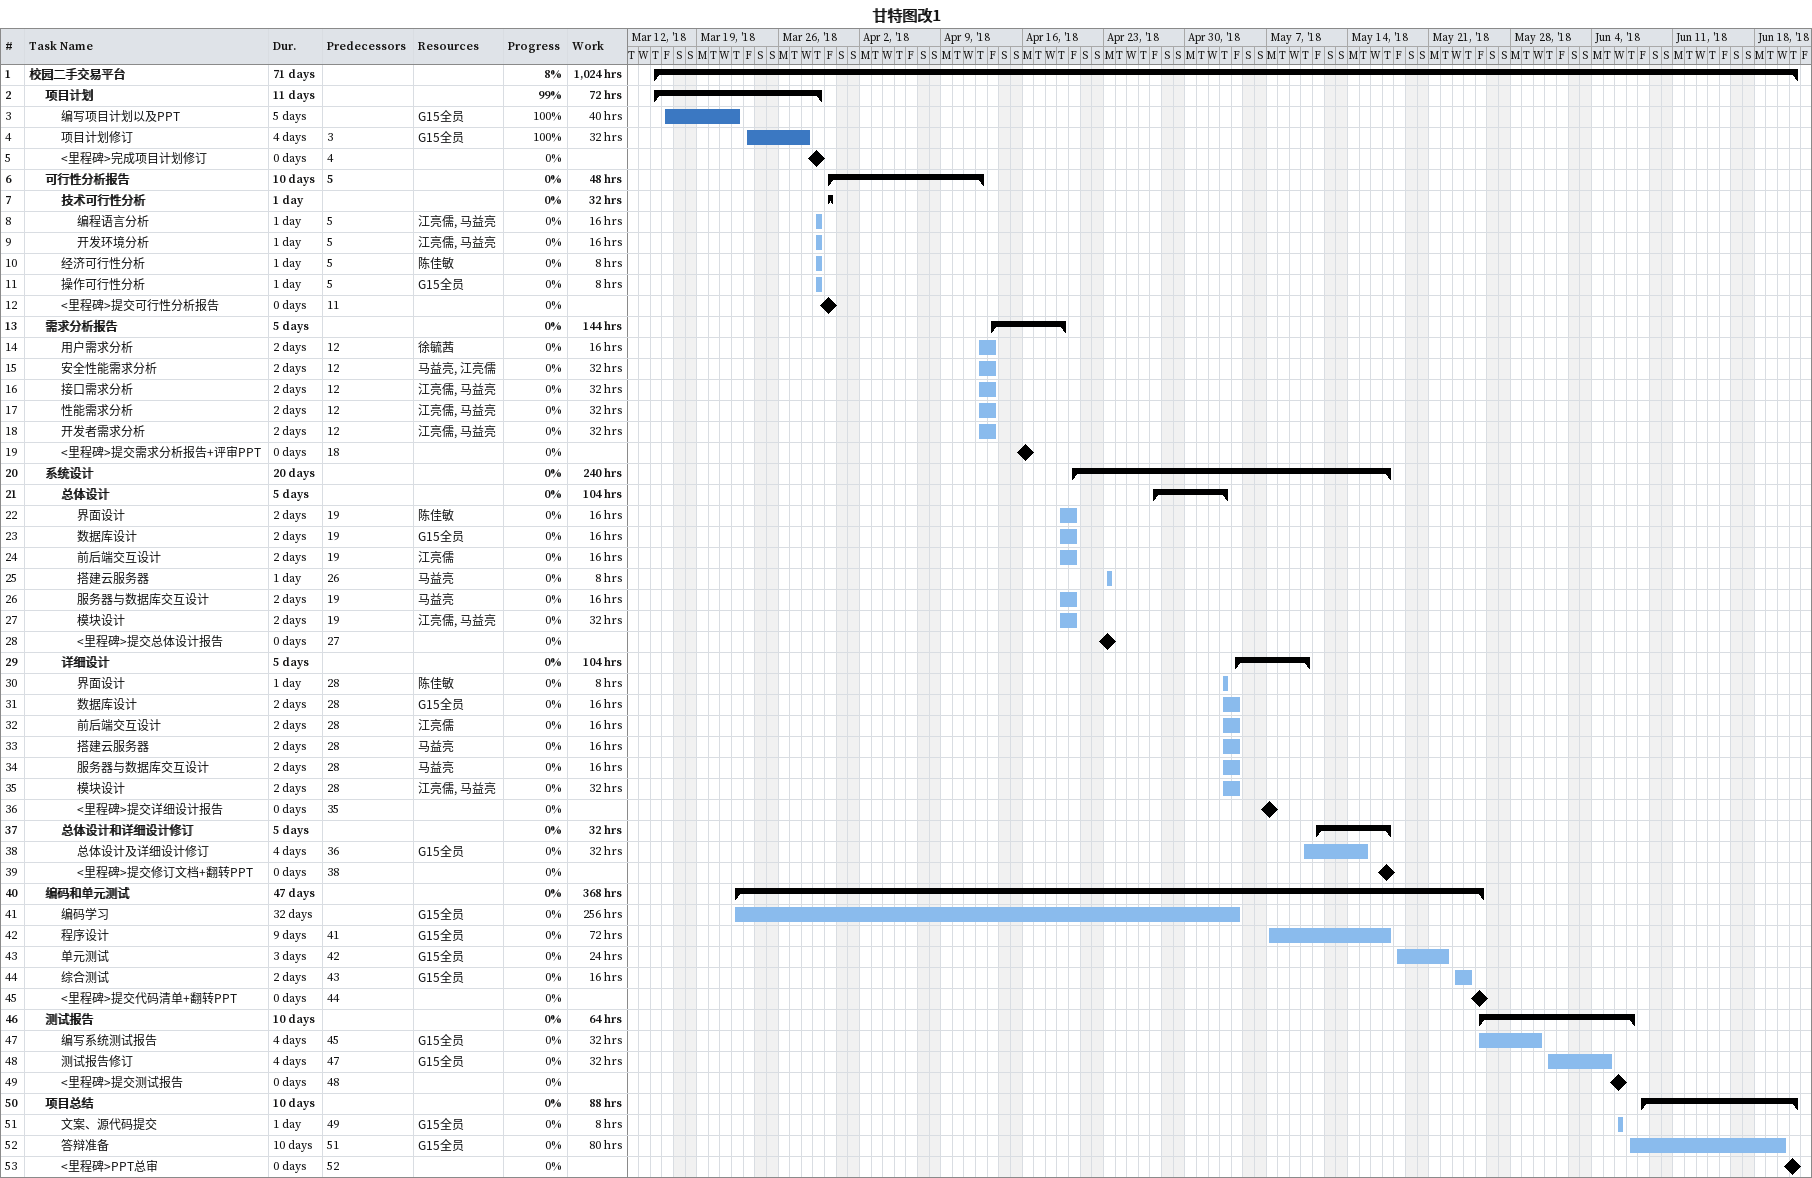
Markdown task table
甘特图改1

| ID | Level | Task | Duration | Start | Finish | Predecessors | Resources | % complete | Work (h) |
|---|---|---|---|---|---|---|---|---|---|
| 1 | 1 | **校园二手交易平台** | 71d | 2018-03-15 | 2018-06-21 |  |  | 8 | 1024 |
| 2 | 2 | **项目计划** | 11d | 2018-03-15 | 2018-03-29 |  |  | 99 | 72 |
| 3 | 3 | 编写项目计划以及PPT | 5d | 2018-03-16 | 2018-03-22 |  | G15全员 | 100 | 40 |
| 4 | 3 | 项目计划修订 | 4d | 2018-03-23 | 2018-03-28 | 3 | G15全员 | 100 | 32 |
| 5 | 3 | <里程碑>完成项目计划修订 | 0d | 2018-03-29 | 2018-03-29 | 4 |  | 0 |  |
| 6 | 2 | **可行性分析报告** | 10d | 2018-03-30 | 2018-04-12 | 5 |  | 0 | 48 |
| 7 | 3 | **技术可行性分析** | 1d | 2018-03-30 | 2018-03-30 |  |  | 0 | 32 |
| 8 | 4 | 编程语言分析 | 1d | 2018-03-29 | 2018-03-29 | 5 | 江亮儒, 马益亮 | 0 | 16 |
| 9 | 4 | 开发环境分析 | 1d | 2018-03-29 | 2018-03-29 | 5 | 江亮儒, 马益亮 | 0 | 16 |
| 10 | 3 | 经济可行性分析 | 1d | 2018-03-29 | 2018-03-29 | 5 | 陈佳敏 | 0 | 8 |
| 11 | 3 | 操作可行性分析 | 1d | 2018-03-29 | 2018-03-29 | 5 | G15全员 | 0 | 8 |
| 12 | 3 | <里程碑>提交可行性分析报告 | 0d | 2018-03-30 | 2018-03-30 | 11 |  | 0 |  |
| 13 | 2 | **需求分析报告** | 5d | 2018-04-13 | 2018-04-19 |  |  | 0 | 144 |
| 14 | 3 | 用户需求分析 | 2d | 2018-04-12 | 2018-04-13 | 12 | 徐毓茜 | 0 | 16 |
| 15 | 3 | 安全性能需求分析 | 2d | 2018-04-12 | 2018-04-13 | 12 | 马益亮, 江亮儒 | 0 | 32 |
| 16 | 3 | 接口需求分析 | 2d | 2018-04-12 | 2018-04-13 | 12 | 江亮儒, 马益亮 | 0 | 32 |
| 17 | 3 | 性能需求分析 | 2d | 2018-04-12 | 2018-04-13 | 12 | 江亮儒, 马益亮 | 0 | 32 |
| 18 | 3 | 开发者需求分析 | 2d | 2018-04-12 | 2018-04-13 | 12 | 江亮儒, 马益亮 | 0 | 32 |
| 19 | 3 | <里程碑>提交需求分析报告+评审PPT | 0d | 2018-04-16 | 2018-04-16 | 18 |  | 0 |  |
| 20 | 2 | **系统设计** | 20d | 2018-04-20 | 2018-05-17 |  |  | 0 | 240 |
| 21 | 3 | **总体设计** | 5d | 2018-04-27 | 2018-05-03 |  |  | 0 | 104 |
| 22 | 4 | 界面设计 | 2d | 2018-04-19 | 2018-04-20 | 19 | 陈佳敏 | 0 | 16 |
| 23 | 4 | 数据库设计 | 2d | 2018-04-19 | 2018-04-20 | 19 | G15全员 | 0 | 16 |
| 24 | 4 | 前后端交互设计 | 2d | 2018-04-19 | 2018-04-20 | 19 | 江亮儒 | 0 | 16 |
| 25 | 4 | 搭建云服务器 | 1d | 2018-04-23 | 2018-04-23 | 26 | 马益亮 | 0 | 8 |
| 26 | 4 | 服务器与数据库交互设计 | 2d | 2018-04-19 | 2018-04-20 | 19 | 马益亮 | 0 | 16 |
| 27 | 4 | 模块设计 | 2d | 2018-04-19 | 2018-04-20 | 19 | 江亮儒, 马益亮 | 0 | 32 |
| 28 | 4 | <里程碑>提交总体设计报告 | 0d | 2018-04-23 | 2018-04-23 | 27 |  | 0 |  |
| 29 | 3 | **详细设计** | 5d | 2018-05-04 | 2018-05-10 |  |  | 0 | 104 |
| 30 | 4 | 界面设计 | 1d | 2018-05-03 | 2018-05-03 | 28 | 陈佳敏 | 0 | 8 |
| 31 | 4 | 数据库设计 | 2d | 2018-05-03 | 2018-05-04 | 28 | G15全员 | 0 | 16 |
| 32 | 4 | 前后端交互设计 | 2d | 2018-05-03 | 2018-05-04 | 28 | 江亮儒 | 0 | 16 |
| 33 | 4 | 搭建云服务器 | 2d | 2018-05-03 | 2018-05-04 | 28 | 马益亮 | 0 | 16 |
| 34 | 4 | 服务器与数据库交互设计 | 2d | 2018-05-03 | 2018-05-04 | 28 | 马益亮 | 0 | 16 |
| 35 | 4 | 模块设计 | 2d | 2018-05-03 | 2018-05-04 | 28 | 江亮儒, 马益亮 | 0 | 32 |
| 36 | 4 | <里程碑>提交详细设计报告 | 0d | 2018-05-07 | 2018-05-07 | 35 |  | 0 |  |
| 37 | 3 | **总体设计和详细设计修订** | 5d | 2018-05-11 | 2018-05-17 |  |  | 0 | 32 |
| 38 | 4 | 总体设计及详细设计修订 | 4d | 2018-05-10 | 2018-05-15 | 36 | G15全员 | 0 | 32 |
| 39 | 4 | <里程碑>提交修订文档+翻转PPT | 0d | 2018-05-17 | 2018-05-17 | 38 |  | 0 |  |
| 40 | 2 | **编码和单元测试** | 47d | 2018-03-22 | 2018-05-25 |  |  | 0 | 368 |
| 41 | 3 | 编码学习 | 32d | 2018-03-22 | 2018-05-04 |  | G15全员 | 0 | 256 |
| 42 | 3 | 程序设计 | 9d | 2018-05-07 | 2018-05-17 | 41 | G15全员 | 0 | 72 |
| 43 | 3 | 单元测试 | 3d | 2018-05-18 | 2018-05-22 | 42 | G15全员 | 0 | 24 |
| 44 | 3 | 综合测试 | 2d | 2018-05-23 | 2018-05-24 | 43 | G15全员 | 0 | 16 |
| 45 | 3 | <里程碑>提交代码清单+翻转PPT | 0d | 2018-05-25 | 2018-05-25 | 44 |  | 0 |  |
| 46 | 2 | **测试报告** | 10d | 2018-05-25 | 2018-06-07 |  |  | 0 | 64 |
| 47 | 3 | 编写系统测试报告 | 4d | 2018-05-25 | 2018-05-30 | 45 | G15全员 | 0 | 32 |
| 48 | 3 | 测试报告修订 | 4d | 2018-05-31 | 2018-06-05 | 47 | G15全员 | 0 | 32 |
| 49 | 3 | <里程碑>提交测试报告 | 0d | 2018-06-06 | 2018-06-06 | 48 |  | 0 |  |
| 50 | 2 | **项目总结** | 10d | 2018-06-08 | 2018-06-21 |  |  | 0 | 88 |
| 51 | 3 | 文案、源代码提交 | 1d | 2018-06-06 | 2018-06-06 | 49 | G15全员 | 0 | 8 |
| 52 | 3 | 答辩准备 | 10d | 2018-06-07 | 2018-06-20 | 51 | G15全员 | 0 | 80 |
| 53 | 3 | <里程碑>PPT总审 | 0d | 2018-06-21 | 2018-06-21 | 52 |  | 0 |  |
